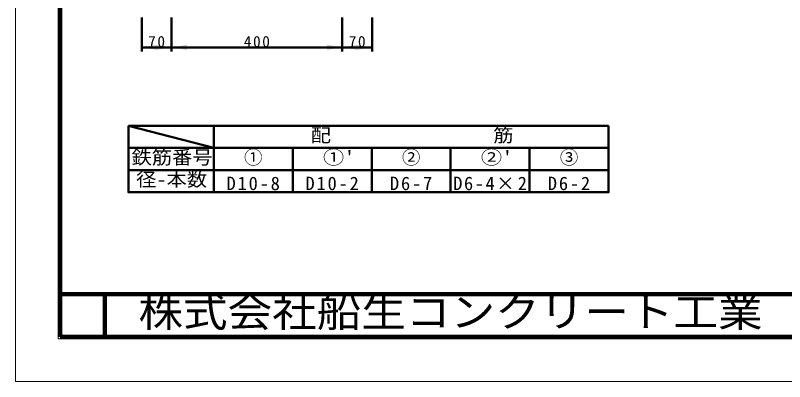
# Model space of a CAD drawing. Units: millimetres, scale not verified. Extents: x -2102 to 2102, y -1485 to 1485.
# Drawn here: x -2102 to -300, y -1485 to -626 of the extents above; entities that cross this region are included whole.
import ezdxf
from ezdxf.enums import TextEntityAlignment as Align

# ---------------------------------------------------------------- set-up
doc = ezdxf.new("R2010")
doc.units = ezdxf.units.MM
doc.header["$LTSCALE"] = 5
doc.layers.add('0-0_V-nasSTD', color=7, linetype='Continuous', lineweight=35)
doc.layers.add('0-1_0', color=7, linetype='Continuous', lineweight=50)
doc.styles.add('ＭＳ ゴシック', font='')
doc.styles.get('ＭＳ ゴシック').set_extended_font_data('MS Gothic')

msp = doc.modelspace()

# ---------------------------------------------------------------- linework, layer by layer
at = {"layer": '0-0_V-nasSTD', "lineweight": 100}
for p, q in [((-1997.5, 1380), (-1997.5, -1380)), ((-1892.5, -1280), (-1892.5, -1380)), ((-1997.5, -1380), (1997.5, -1380))]:
    msp.add_line(p, q, dxfattribs=at)
at = {"layer": '0-0_V-nasSTD', "lineweight": 50}
for p, q in [((-1837.5, -885), (-1637.5, -937)), ((-1452.5, -885), (-1637.5, -885)), ((-1267.5, -885), (-1452.5, -885)), ((-1082.5, -885), (-1267.5, -885)), ((-897.5, -885), (-1082.5, -885)), ((-712.5, -885), (-897.5, -885)), ((-712.5, -937), (-712.5, -885)), ((-1837.5, -937), (-1837.5, -989)), ((-1637.5, -937), (-1452.5, -937)), ((-1452.5, -937), (-1267.5, -937)), ((-1267.5, -937), (-1082.5, -937)), ((-712.5, -937), (-897.5, -937)), ((-712.5, -989), (-712.5, -937))]:
    msp.add_line(p, q, dxfattribs=at)
at = {"layer": '0-0_V-nasSTD', "lineweight": 18}
for points in [[(-2102.5, -1485), (-2102.5, 1485), (2102.5, 1485), (2102.5, -1485)], [(-2002.5, -1385), (-2002.5, 1385), (2002.5, 1385), (2002.5, -1385)]]:
    msp.add_lwpolyline(points, close=True, dxfattribs=at)
at = {"layer": '0-0_V-nasSTD', "lineweight": 50}
for points in [[(-1837.5, -885), (-1837.5, -937), (-1672.5, -937)], [(-1637.5, -937), (-1637.5, -885), (-1837.5, -885)], [(-1637.5, -989), (-1637.5, -937), (-1837.5, -937)], [(-1637.5, -937), (-1637.5, -989), (-1452.5, -989), (-1452.5, -937), (-1452.5, -989), (-1267.5, -989), (-1267.5, -937), (-1267.5, -989), (-1082.5, -989), (-1082.5, -937), (-1082.5, -989)], [(-1082.5, -989), (-897.5, -989), (-897.5, -937), (-1082.5, -937)], [(-1082.5, -1041), (-897.5, -1041), (-897.5, -989), (-897.5, -937), (-897.5, -989), (-712.5, -989), (-712.5, -937)], [(-712.5, -1041), (-712.5, -989), (-712.5, -937), (-712.5, -989)], [(-1637.5, -989), (-1637.5, -1041), (-1452.5, -1041), (-1452.5, -989), (-1452.5, -1041), (-1267.5, -1041), (-1267.5, -989), (-1267.5, -1041), (-1082.5, -1041), (-1082.5, -989), (-1082.5, -1041)], [(-897.5, -1041), (-897.5, -989), (-897.5, -1041)], [(-897.5, -1041), (-712.5, -1041), (-712.5, -989)], [(-712.5, -1041), (-712.5, -989), (-712.5, -1041)]]:
    msp.add_lwpolyline(points, dxfattribs=at)
msp.add_lwpolyline([(-1837.5, -989), (-1837.5, -1041), (-1637.5, -1041), (-1637.5, -989)], close=True, dxfattribs=at)
at = {"layer": '0-0_V-nasSTD'}
for points in [[(-1806.5, -701.345), (-1770.5, -707.345), (-1770.5, -695.345)], [(-1772.5, -707.345), (-1772.5, -695.345), (-1736.5, -701.345)], [(-1736.5, -701.345), (-1700.5, -707.345), (-1700.5, -695.345)], [(-1372.5, -707.345), (-1372.5, -695.345), (-1336.5, -701.345)], [(-1336.5, -701.345), (-1300.5, -707.345), (-1300.5, -695.345)], [(-1302.5, -707.345), (-1302.5, -695.345), (-1266.5, -701.345)]]:
    msp.add_solid(points, dxfattribs=at)
at = {"layer": '0-1_0'}
for p, q in [((-1806.5, -631.345), (-1806.5, -711.345)), ((-1736.5, -631.345), (-1736.5, -711.345)), ((-1336.5, -631.345), (-1336.5, -711.345)), ((-1266.5, -631.345), (-1266.5, -711.345)), ((-1806.5, -701.345), (-1736.5, -701.345)), ((-1736.5, -701.345), (-1336.5, -701.345)), ((-1336.5, -701.345), (-1266.5, -701.345))]:
    msp.add_line(p, q, dxfattribs=at)
at = {"layer": '0-1_0', "lineweight": 100}
msp.add_line((-1997.5, -1280), (1997.5, -1280), dxfattribs=at)

# ---------------------------------------------------------------- texts
at = {"layer": '0-0_V-nasSTD', "style": 'ＭＳ ゴシック'}
for s, height, width, p in [('配\u3000\u3000\u3000\u3000\u3000\u3000\u3000\u3000筋', 31.67, 1.1, (-1410.443, -932.6)), ('鉄筋番号', 31.67, 1.1, (-1830.38, -984.6)), ("①'", 31.67, 1.15, (-1381.6, -984.6)), ("②'", 31.67, 1.15, (-1011.6, -984.6)), ('径-本数', 31.67, 1.1, (-1819.58, -1036.6)), ('株式会社船生コンクリート工業', 69.65, 1.1, (-1814.221, -1377.45))]:
    msp.add_text(s, height=height, dxfattribs=dict(at, width=width)).set_placement(p, align=Align.BOTTOM_LEFT)
for s, p in [('①', (-1566.6, -984.6)), ('②', (-1196.6, -984.6)), ('③', (-826.6, -984.6))]:
    msp.add_text(s, height=31.67, dxfattribs=at).set_placement(p, align=Align.BOTTOM_LEFT)
at = {"layer": '0-0_V-nasSTD', "attachment_point": 7, "style": 'ＭＳ ゴシック'}
for s, insert, char_height in [('\\T1.2;70', (-1791.297, -701.345), 26.39), ('\\T1.2;400', (-1567.1, -701.345), 26.39), ('\\T1.2;70', (-1321.297, -701.345), 26.39), ('\\T1.2;D10-8', (-1607.64, -1036.6), 31.67), ('\\T1.2;D10-2', (-1422.64, -1036.6), 31.67), ('\\T1.2;D6-7', (-1224.68, -1036.6), 31.67), ('\\T1.17;D6-4×2', (-1076.4, -1036.6), 31.67), ('\\T1.2;D6-2', (-854.68, -1036.6), 31.67)]:
    msp.add_mtext(s, dxfattribs=dict(at, insert=insert, char_height=char_height))

doc.saveas('drawing.dxf')
